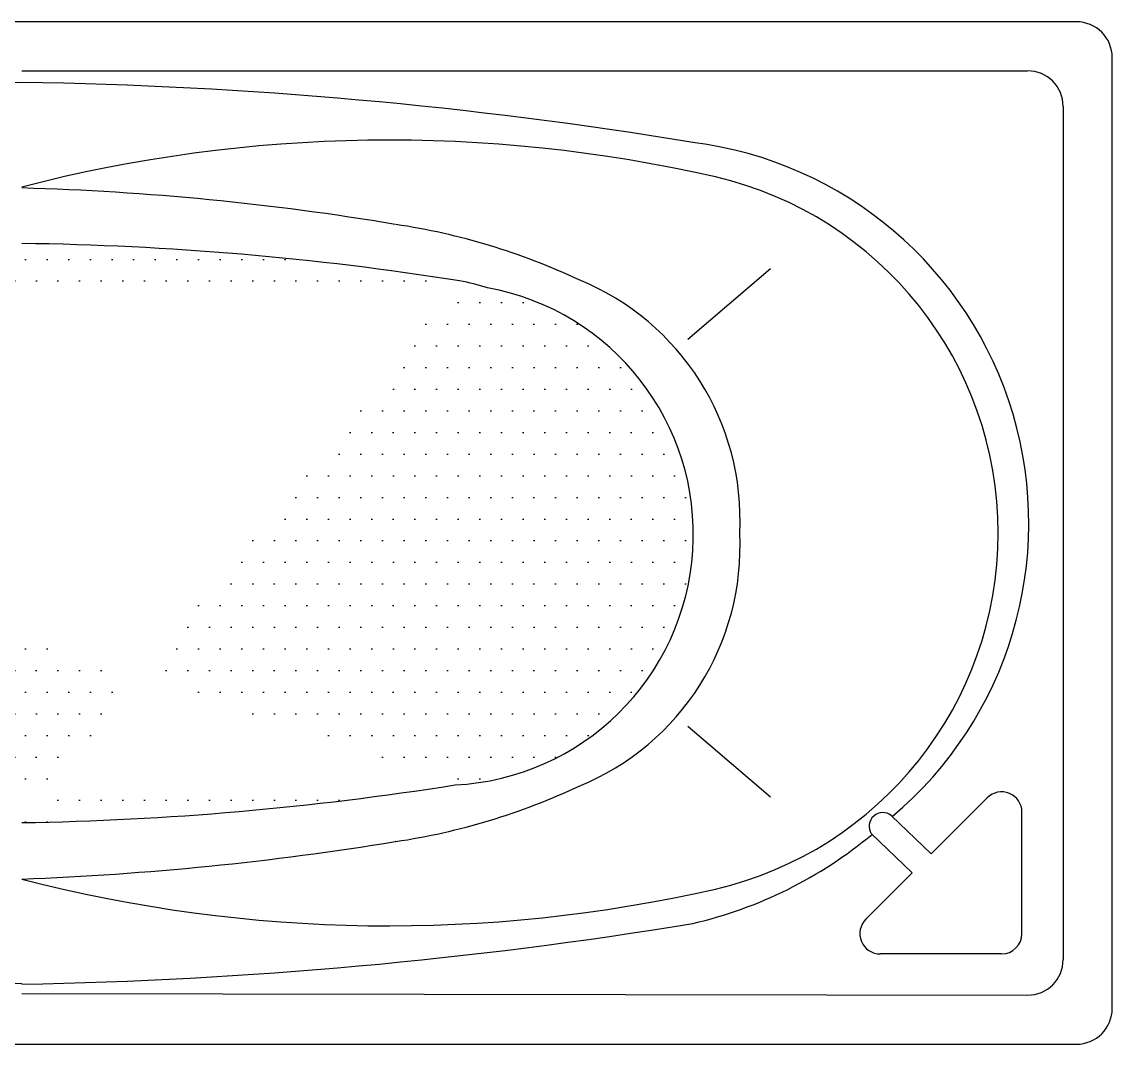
# Model space of a CAD drawing. Header units: millimetres. Extents: x -1086.49 to -1084.89, y 2265.8 to 2266.55.
# Drawn here: x -1085.693 to -1084.893, y 2265.796 to 2266.546 of the extents above; entities that cross this region are included whole.
import ezdxf

# ---------------------------------------------------------------- set-up
doc = ezdxf.new("R2010")
doc.units = ezdxf.units.MM
doc.header["$LTSCALE"] = 10
doc.layers.add('jacuzzi', color=1, linetype='Continuous')

msp = doc.modelspace()

# ---------------------------------------------------------------- hatches: boundary and pattern name
at = {"layer": 'jacuzzi'}
h = msp.add_hatch(dxfattribs=at)
h.set_pattern_fill('DOTS', color=256, scale=0.01, style=0)
h.set_pattern_definition([(0, (-1109.526742, 2267.657267), (0.0079375, 0.015875), [0, -0.015875])])
edge = h.paths.add_edge_path()
edge.add_arc((-1085.58553, 2263.84368), 2.54176, 92.42607, 99.29227)
edge.add_arc((-1085.72306, 2264.13685), 2.2464, 81.00605, 89.23652)
edge.add_arc((-1085.97116, 2266.0207), 0.33231, 94.27848, 133.28767)
edge.add_arc((-1085.3844, 2266.1696), 0.18396, 272.84047, 439.67987)
edge.add_arc((-1085.40628, 2266.17215), 0.18667, 72.91708, 79.37892)
edge.add_arc((-1085.72972, 2268.21604), 2.25816, 270.92848, 279.03017)
edge.add_arc((-1085.59018, 2268.45193), 2.49588, 260.6436, 267.63616)
edge.add_arc((-1085.97116, 2266.32063), 0.33231, 226.71233, 265.72152)
edge.add_arc((-1086.18415, 2266.09212), 0.02, 90, 222.00133)
edge.add_line((-1086.15269, 2266.11212), (-1086.18415, 2266.11212))
edge.add_arc((-1086.15269, 2266.17067), 0.05854, 270, 450)
edge.add_line((-1086.15269, 2266.22921), (-1086.18415, 2266.22921))
edge.add_arc((-1086.18415, 2266.24921), 0.02, 137.99867, 270)

# ---------------------------------------------------------------- linework, layer by layer
for p, q in [((-1085.69312, 2266.5097), (-1084.95522, 2266.5097)), ((-1084.92909, 2266.48357), (-1084.92909, 2265.85777)), ((-1085.14383, 2266.36434), (-1085.20459, 2266.31271)), ((-1085.14383, 2265.97699), (-1085.20459, 2266.02863)), ((-1084.98482, 2265.97641), (-1085.02591, 2265.93531)), ((-1085.02591, 2265.93531), (-1085.05516, 2265.96329)), ((-1084.95932, 2265.8768), (-1084.95932, 2265.96585)), ((-1085.03981, 2265.92141), (-1085.0699, 2265.9502)), ((-1085.03981, 2265.92141), (-1085.07386, 2265.88736)), ((-1084.97426, 2265.86187), (-1085.0633, 2265.86187)), ((-1085.69312, 2265.83285), (-1084.95522, 2265.83163))]:
    msp.add_line(p, q, dxfattribs=at)
at = {"layer": 'jacuzzi', "color": 3}
msp.add_lwpolyline([(-1086.49312, 2266.51953), (-1086.49312, 2265.8218, 0.414214), (-1086.46699, 2265.79567), (-1084.91926, 2265.79567, 0.414214), (-1084.89312, 2265.8218), (-1084.89312, 2266.51953, 0.414214), (-1084.91926, 2266.54567), (-1086.46699, 2266.54567, 0.414214)], format="xyb", close=True, dxfattribs=at)
at = {"layer": 'jacuzzi'}
for centre, radius, start, end in [((-1084.95522, 2266.48357), 0.02613, 0, 90), ((-1085.64312, 2263.17172), 3.32986, 90.86037, 99.37417), ((-1085.74312, 2263.17172), 3.32986, 80.62583, 89.13963), ((-1085.74312, 2263.17172), 3.32986, 80.62583, 89.13963), ((-1085.42358, 2265.3853), 1.07355, 77.1201, 104.54146), ((-1085.23565, 2266.17793), 0.28136, 310.08161, 82.87568), ((-1085.2449, 2266.17067), 0.26811, 283.06969, 76.93031), ((-1085.75023, 2264.41695), 2.00762, 80.50709, 88.36998), ((-1085.4913, 2265.91376), 0.48867, 64.91938, 81.47107), ((-1085.72306, 2264.13685), 2.2464, 81.00605, 89.23652), ((-1085.40628, 2266.17215), 0.18667, 72.91708, 79.37892), ((-1085.35618, 2266.1805), 0.19003, 357.03277, 67.72837), ((-1085.3844, 2266.1696), 0.18396, 272.84047, 79.67987), ((-1085.35618, 2266.16083), 0.19003, 292.27163, 2.96723), ((-1085.72972, 2268.21604), 2.25816, 270.92848, 279.03017), ((-1085.4913, 2266.42757), 0.48867, 278.52893, 295.08062), ((-1084.97426, 2265.96585), 0.01493, 0, 135), ((-1085.06148, 2265.95556), 0.00999, 50.71686, 212.48508), ((-1085.77924, 2268.15505), 2.23993, 272.20325, 279.25158), ((-1085.38527, 2265.76068), 0.18667, 100.35749, 100.4501), ((-1085.27359, 2266.19567), 0.31985, 283.16281, 309.70343), ((-1085.42376, 2266.95803), 1.07553, 255.49614, 282.86599), ((-1085.64312, 2269.16961), 3.32986, 260.62583, 269.13963), ((-1085.75261, 2269.24651), 3.40728, 271.00031, 279.32089), ((-1085.0633, 2265.8768), 0.01493, 135, 270), ((-1084.97426, 2265.8768), 0.01493, 270, 0), ((-1084.95522, 2265.85777), 0.02613, 270, 0)]:
    msp.add_arc(centre, radius, start, end, dxfattribs=at)

doc.saveas('drawing.dxf')
